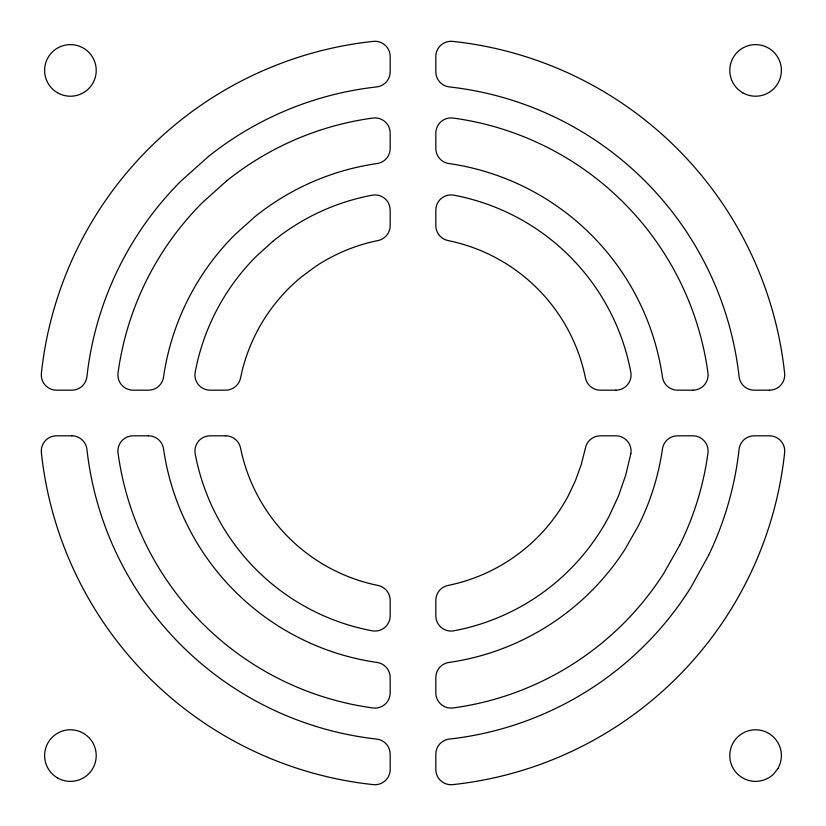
<?xml version="1.0" encoding="UTF-8"?>
<svg xmlns="http://www.w3.org/2000/svg" width="826" height="826" viewBox="0 0 826 826"><rect width="100%" height="100%" fill="white"/><g stroke="black" fill="none" stroke-linecap="round" stroke-linejoin="round"><path stroke-width="1.24" d="M630.806 453.835L625.643 475.373L618.354 496.302L609.01 516.384A221.605 221.605 0 0 1 453.835 630.806A15.209 15.209 0 0 1 435.818 615.855L435.818 600.357A15.209 15.209 0 0 1 448.002 585.448A175.969 175.969 0 0 0 568.02 496.25L575.392 480.763L581.225 464.625L585.448 448.002A15.209 15.209 0 0 1 600.357 435.818L615.855 435.818A15.209 15.209 0 0 1 630.806 453.835M708.687 555.175L690.877 587.441A328.098 328.098 0 0 1 449.344 739.074A15.209 15.209 0 0 0 435.818 754.19L435.818 769.491A15.209 15.209 0 0 0 452.648 784.628A373.734 373.734 0 0 0 784.628 452.648A15.209 15.209 0 0 0 769.491 435.818L754.19 435.818A15.209 15.209 0 0 0 739.074 449.344A328.098 328.098 0 0 1 708.687 555.175M679.695 545.212L663.825 573.285A297.67 297.67 0 0 1 453.082 707.954A15.209 15.209 0 0 1 435.818 692.88L435.818 677.527A15.209 15.209 0 0 1 448.869 662.462A252.033 252.033 0 0 0 625.024 549.259L638.374 525.811A252.033 252.033 0 0 0 662.462 448.869A15.209 15.209 0 0 1 677.527 435.818L692.88 435.818A15.209 15.209 0 0 1 707.954 453.082A297.67 297.67 0 0 1 679.695 545.212M777.927 768.49L773.828 773.828A25.802 25.802 0 0 1 731.34 764.411A25.802 25.802 0 0 1 757.834 729.885A25.802 25.802 0 0 1 777.927 768.49M272.735 241.44L256.297 256.297A221.605 221.605 0 0 0 195.194 372.165A15.209 15.209 0 0 0 210.145 390.182L225.643 390.182A15.209 15.209 0 0 0 240.552 377.998A175.969 175.969 0 0 1 301.284 277.051L315.047 266.819A175.969 175.969 0 0 1 377.998 240.552A15.209 15.209 0 0 0 390.182 225.643L390.182 210.145A15.209 15.209 0 0 0 372.165 195.194A221.605 221.605 0 0 0 272.735 241.44M226.52 180.987L202.515 202.515A297.67 297.67 0 0 0 118.046 372.918A15.209 15.209 0 0 0 133.12 390.182L148.474 390.182A15.209 15.209 0 0 0 163.538 377.131A252.033 252.033 0 0 1 234.791 234.791L254.862 216.763A252.033 252.033 0 0 1 377.131 163.538A15.209 15.209 0 0 0 390.182 148.474L390.182 133.12A15.209 15.209 0 0 0 372.918 118.046A297.67 297.67 0 0 0 226.52 180.987M208.493 156.444L181.008 181.008A328.098 328.098 0 0 0 86.926 376.656A15.209 15.209 0 0 1 71.81 390.182L56.509 390.182A15.209 15.209 0 0 1 41.372 373.352A373.734 373.734 0 0 1 373.352 41.372A15.209 15.209 0 0 1 390.182 56.509L390.182 71.81A15.209 15.209 0 0 1 376.656 86.926A328.098 328.098 0 0 0 208.493 156.444M615.855 390.182L600.357 390.182A15.209 15.209 0 0 1 585.448 377.998A175.969 175.969 0 0 0 448.002 240.552A15.209 15.209 0 0 1 435.818 225.643L435.818 210.145A15.209 15.209 0 0 1 453.835 195.194A221.605 221.605 0 0 1 630.806 372.165A15.209 15.209 0 0 1 615.855 390.182M692.88 390.182L677.527 390.182A15.209 15.209 0 0 1 662.462 377.131A252.033 252.033 0 0 0 448.869 163.538A15.209 15.209 0 0 1 435.818 148.474L435.818 133.12A15.209 15.209 0 0 1 453.082 118.046A297.67 297.67 0 0 1 707.954 372.918A15.209 15.209 0 0 1 692.88 390.182M769.491 390.182L754.19 390.182A15.209 15.209 0 0 1 739.074 376.656A328.098 328.098 0 0 0 449.344 86.926A15.209 15.209 0 0 1 435.818 71.81L435.818 56.509A15.209 15.209 0 0 1 452.648 41.372A373.734 373.734 0 0 1 784.628 373.352A15.209 15.209 0 0 1 769.491 390.182M71.81 435.818L56.509 435.818A15.209 15.209 0 0 0 41.372 452.648A373.734 373.734 0 0 0 373.352 784.628A15.209 15.209 0 0 0 390.182 769.491L390.182 754.19A15.209 15.209 0 0 0 376.656 739.074A328.098 328.098 0 0 1 86.926 449.344A15.209 15.209 0 0 0 71.81 435.818M148.474 435.818L133.12 435.818A15.209 15.209 0 0 0 118.046 453.082A297.67 297.67 0 0 0 372.918 707.954A15.209 15.209 0 0 0 390.182 692.88L390.182 677.527A15.209 15.209 0 0 0 377.131 662.462A252.033 252.033 0 0 1 163.538 448.869A15.209 15.209 0 0 0 148.474 435.818M225.643 435.818L210.145 435.818A15.209 15.209 0 0 0 195.194 453.835A221.605 221.605 0 0 0 372.165 630.806A15.209 15.209 0 0 0 390.182 615.855L390.182 600.357A15.209 15.209 0 0 0 377.998 585.448A175.969 175.969 0 0 1 240.552 448.002A15.209 15.209 0 0 0 225.643 435.818M57.51 92.76A25.802 25.802 0 0 0 96.219 70.416A25.802 25.802 0 0 0 57.51 48.073A25.802 25.802 0 0 0 57.51 92.76M742.688 92.76A25.802 25.802 0 0 0 781.386 70.416A25.802 25.802 0 0 0 742.688 48.073A25.802 25.802 0 0 0 742.688 92.76M57.51 777.927A25.802 25.802 0 0 0 96.219 755.583A25.802 25.802 0 0 0 57.51 733.24A25.802 25.802 0 0 0 57.51 777.927"/></g></svg>
